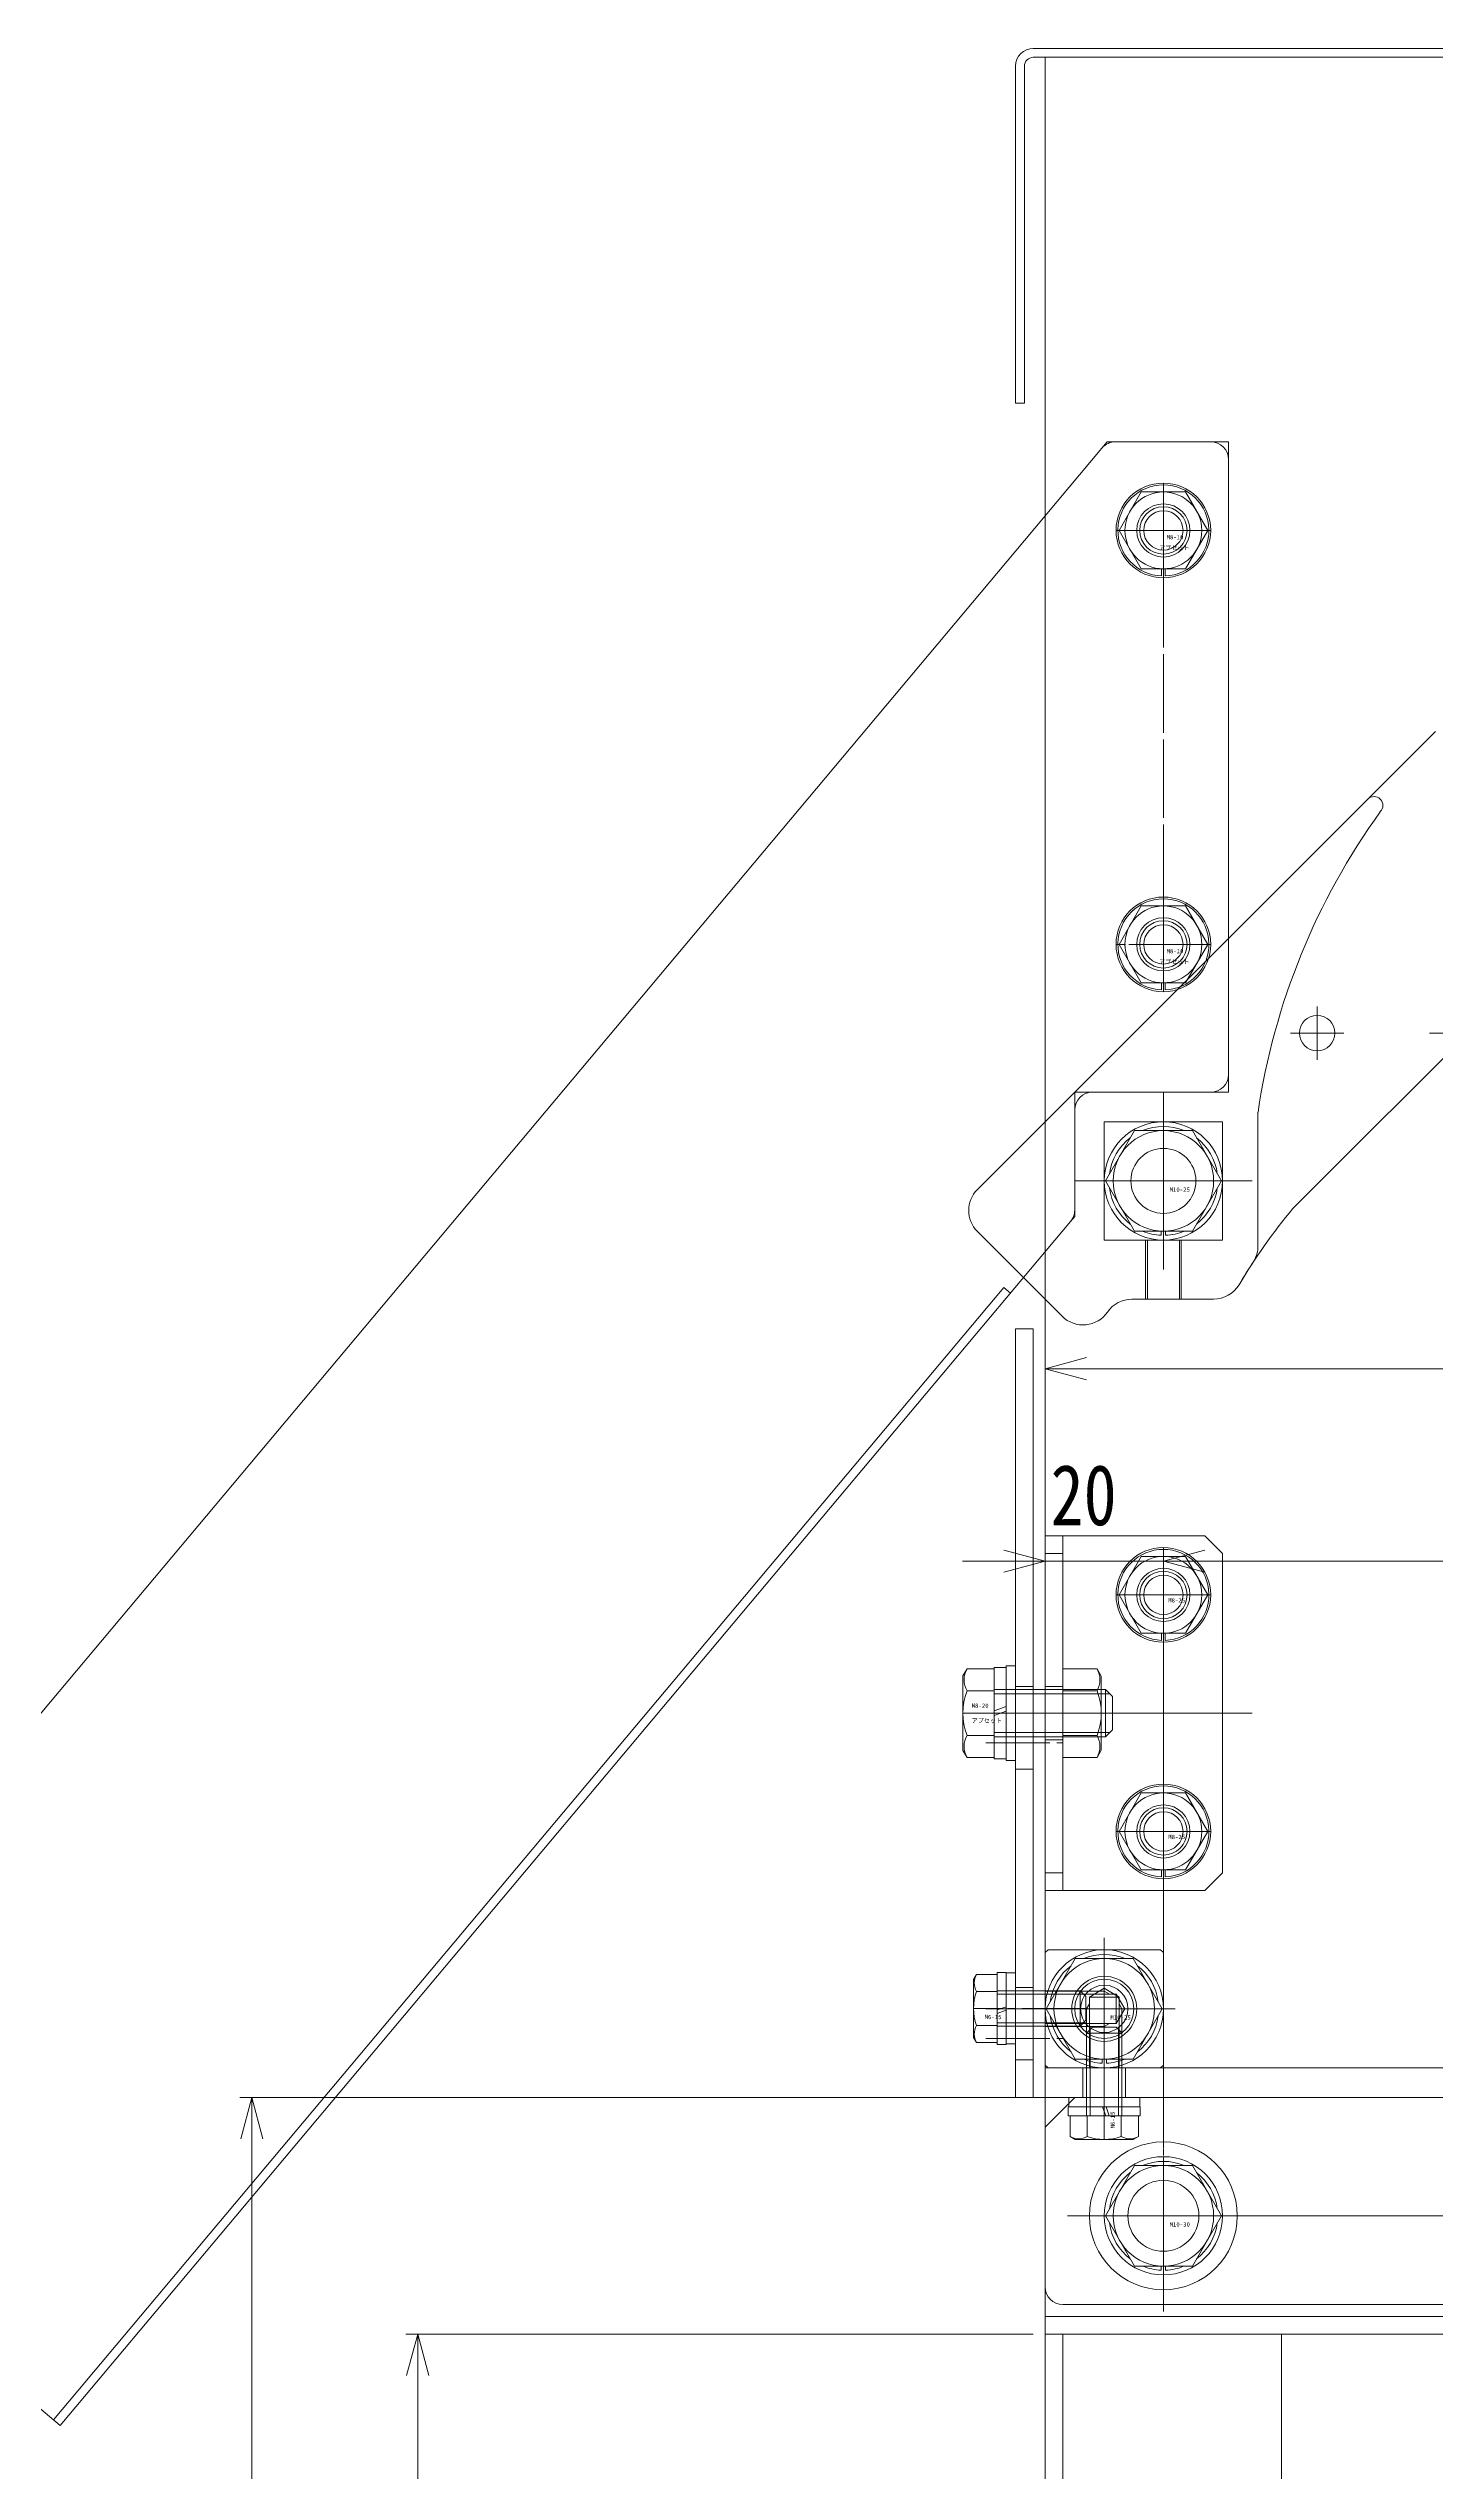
# Model space of a CAD drawing. Units: millimetres at full size. Extents: x -5218 to 5218, y -4308 to 3712.
# Drawn here: x -4381.1 to -4146.6, y -2083.6 to -1673.8 of the extents above; entities that cross this region are included whole.
import ezdxf
from ezdxf.enums import TextEntityAlignment as Align

# ---------------------------------------------------------------- set-up
doc = ezdxf.new("R2010")
doc.units = ezdxf.units.MM
doc.header["$LTSCALE"] = 1.2
doc.linetypes.add('CHAIN2', pattern=[12, 9, -1, 1, -1])
for name, color, linetype, lineweight in [('0-1_01_外形線', 134, 'Continuous', 9), ('0-2_03_かくれ線', 5, 'Continuous', 9), ('0-3_04_中心線', 4, 'CHAIN2', 9), ('0-5_10_補助線', 1, 'Continuous', 9), ('0-8_10_DRAFT', 1, 'Continuous', 9), ('0-C_07_寸法線', 3, 'Continuous', 9)]:
    doc.layers.add(name, color=color, linetype=linetype, lineweight=lineweight)
doc.styles.add('ＭＳ ゴシック', font='')
doc.styles.get('ＭＳ ゴシック').set_extended_font_data('MS Gothic')

# ---------------------------------------------------------------- blocks, each defined once
blk = doc.blocks.new('U203')
at = {"layer": '0-3_04_中心線'}
for p, q in [((0, 1.2), (0, 9.5)), ((-9.5, 0), (-1.2, 0)), ((1.2, 0), (9.5, 0)), ((0, -9.5), (0, -1.2))]:
    blk.add_line(p, q, dxfattribs=at)
at = {"layer": '0-3_04_中心線', "linetype": 'Continuous'}
for p, q in [((-0.6, 0), (0.6, 0)), ((0, -0.6), (0, 0.6))]:
    blk.add_line(p, q, dxfattribs=at)
blk = doc.blocks.new('_Open30')
at = {"layer": '0-C_07_寸法線'}
blk.add_line((0, 0), (-1, 0), dxfattribs=at)
blk.add_lwpolyline([(-1, 0.2679), (0, 0), (-1, -0.2679)], dxfattribs=at)

msp = doc.modelspace()

# ---------------------------------------------------------------- linework, layer by layer
at = {"layer": '0-1_01_外形線'}
for p, q in [((-4212.583, -1675.312), (-3892.583, -1675.312)), ((-4212.583, -1752.841), (-4212.583, -1675.312)), ((-4216.075, -1757.002), (-4202.966, -1741.38)), ((-4200.668, -1740.308), (-4184.583, -1740.308)), ((-4181.583, -1743.308), (-4181.583, -1847.312)), ((-4196.336, -1748.812), (-4200.089, -1755.312)), ((-4188.83, -1748.812), (-4196.336, -1748.812)), ((-4401.851, -1978.402), (-4216.075, -1757.002)), ((-4200.089, -1755.312), (-4196.336, -1761.812)), ((-4196.336, -1761.812), (-4188.83, -1761.812)), ((-4192.883, -1761.812), (-4192.883, -1763.006)), ((-4192.283, -1761.812), (-4192.283, -1763.006)), ((-4196.336, -1818.812), (-4200.089, -1825.312)), ((-4188.83, -1818.812), (-4196.336, -1818.812)), ((-4200.089, -1825.312), (-4196.336, -1831.812)), ((-4196.336, -1831.812), (-4188.83, -1831.812)), ((-4192.883, -1831.812), (-4192.883, -1833.006)), ((-4192.283, -1831.812), (-4192.283, -1833.006)), ((-4204.583, -1850.312), (-4184.583, -1850.312)), ((-4207.583, -1853.312), (-4207.583, -1870.248)), ((-4182.768, -1865.312), (-4187.676, -1856.812)), ((-4202.398, -1865.312), (-4197.49, -1873.812)), ((-4187.676, -1873.812), (-4182.768, -1865.312)), ((-4208.285, -1872.176), (-4379.135, -2075.787)), ((-4197.49, -1873.812), (-4187.676, -1873.812)), ((-4192.958, -1873.812), (-4192.958, -1874.504)), ((-4192.208, -1873.812), (-4192.208, -1874.504)), ((-4212.583, -1877.299), (-4212.583, -2015.312)), ((-4196.336, -1928.812), (-4200.089, -1935.312)), ((-4188.83, -1928.812), (-4196.336, -1928.812)), ((-4200.089, -1935.312), (-4196.336, -1941.812)), ((-4196.336, -1941.812), (-4188.83, -1941.812)), ((-4192.883, -1941.812), (-4192.883, -1943.006)), ((-4192.283, -1941.812), (-4192.283, -1943.006)), ((-4225.787, -1947.806), (-4226.483, -1949.012)), ((-4226.483, -1949.012), (-4226.483, -1961.612)), ((-4221.183, -1947.806), (-4225.787, -1947.806)), ((-4221.183, -1954.912), (-4221.183, -1947.612)), ((-4219.183, -1947.612), (-4221.183, -1947.612)), ((-4221.183, -1962.818), (-4221.183, -1947.806)), ((-4219.183, -1963.312), (-4219.183, -1947.312)), ((-4217.583, -1947.312), (-4219.183, -1947.312)), ((-4219.183, -1954.184), (-4219.183, -1947.612)), ((-4217.583, -1947.312), (-4217.583, -1963.312)), ((-4221.183, -1951.559), (-4225.787, -1951.559)), ((-4221.183, -1954.912), (-4219.183, -1954.184)), ((-4221.183, -1955.712), (-4219.183, -1954.984)), ((-4221.183, -1963.012), (-4221.183, -1955.712)), ((-4219.183, -1963.012), (-4219.183, -1954.984)), ((-4225.787, -1962.818), (-4226.483, -1961.612)), ((-4221.183, -1959.065), (-4225.787, -1959.065)), ((-4221.183, -1962.818), (-4225.787, -1962.818)), ((-4221.183, -1963.012), (-4219.183, -1963.012)), ((-4217.583, -1963.312), (-4219.183, -1963.312)), ((-4196.336, -1968.812), (-4200.089, -1975.312)), ((-4188.83, -1968.812), (-4196.336, -1968.812)), ((-4200.089, -1975.312), (-4196.336, -1981.812)), ((-4196.336, -1981.812), (-4188.83, -1981.812)), ((-4192.883, -1981.812), (-4192.883, -1983.006)), ((-4192.283, -1981.812), (-4192.283, -1983.006)), ((-4224.179, -1999.48), (-4224.683, -2000.353)), ((-4220.683, -1999.48), (-4224.179, -1999.48)), ((-4220.683, -1999.153), (-4220.683, -2005.499)), ((-4219.183, -1999.153), (-4220.683, -1999.153)), ((-4220.683, -1999.48), (-4220.683, -2011.027)), ((-4219.183, -1999.153), (-4219.183, -2004.953)), ((-4219.183, -2011.253), (-4219.183, -1999.253)), ((-4219.183, -1999.253), (-4217.583, -1999.253)), ((-4217.583, -2011.253), (-4217.583, -1999.253)), ((-4192.768, -2005.312), (-4197.676, -1996.812)), ((-4224.683, -2000.353), (-4224.683, -2010.153)), ((-4220.683, -2002.366), (-4224.179, -2002.366)), ((-4219.183, -2004.953), (-4220.683, -2005.499)), ((-4219.183, -2005.553), (-4220.683, -2006.099)), ((-4220.683, -2006.099), (-4220.683, -2011.353)), ((-4219.183, -2005.553), (-4219.183, -2011.353)), ((-4212.398, -2005.312), (-4207.49, -2013.812)), ((-4197.676, -2013.812), (-4192.768, -2005.312)), ((-4224.179, -2011.027), (-4224.683, -2010.153)), ((-4220.683, -2008.14), (-4224.179, -2008.14)), ((-4220.683, -2011.027), (-4224.179, -2011.027)), ((-4220.683, -2011.353), (-4219.183, -2011.353)), ((-4219.183, -2011.253), (-4217.583, -2011.253)), ((-4212.583, -2023.312), (-4212.583, -2015.312)), ((-4207.49, -2013.812), (-4197.676, -2013.812)), ((-4202.958, -2013.812), (-4202.958, -2014.504)), ((-4202.208, -2013.812), (-4202.208, -2014.504)), ((-4182.768, -2040.312), (-4187.676, -2031.812)), ((-4202.398, -2040.312), (-4197.49, -2048.812)), ((-4187.676, -2048.812), (-4182.768, -2040.312)), ((-4197.49, -2048.812), (-4187.676, -2048.812)), ((-4192.958, -2048.812), (-4192.958, -2049.504)), ((-4192.208, -2048.812), (-4192.208, -2049.504)), ((-4379.135, -2075.787), (-4400.618, -2057.76))]:
    msp.add_line(p, q, dxfattribs=at)
for points in [[(-4214.583, -1673.812), (-3652.584, -1673.812), (-3652.584, -1675.312), (-4214.583, -1675.312)], [(-4217.583, -1676.812), (-4217.583, -1733.812), (-4216.083, -1733.812), (-4216.083, -1676.812)], [(-4188.83, -1761.812), (-4185.077, -1755.312), (-4188.83, -1748.812)], [(-4188.83, -1831.812), (-4185.077, -1825.312), (-4188.83, -1818.812)], [(-4187.676, -1856.812), (-4197.49, -1856.812), (-4202.398, -1865.312)], [(-3892.583, -1915.812), (-3892.583, -2015.312), (-4212.583, -2015.312)], [(-4188.83, -1941.812), (-4185.077, -1935.312), (-4188.83, -1928.812)], [(-4188.83, -1981.812), (-4185.077, -1975.312), (-4188.83, -1968.812)], [(-4197.676, -1996.812), (-4207.49, -1996.812), (-4212.398, -2005.312)], [(-4212.583, -2023.312), (-4212.583, -2015.312), (-3892.583, -2015.312), (-3892.583, -2020.312)], [(-4187.676, -2031.812), (-4197.49, -2031.812), (-4202.398, -2040.312)], [(-4172.583, -3220.311), (-4172.583, -2060.312), (-4212.583, -2060.312), (-4212.583, -3220.311)]]:
    msp.add_lwpolyline(points, dxfattribs=at)
for points in [[(-4217.583, -2020.312), (-4214.583, -2020.312), (-4214.583, -1890.312), (-4217.583, -1890.312)], [(-4207.583, -2020.312), (-3417.584, -2020.312), (-3412.584, -2025.312), (-3412.584, -2060.312), (-4212.583, -2060.312), (-4212.583, -2025.312)]]:
    msp.add_lwpolyline(points, close=True, dxfattribs=at)
for centre, radius in [((-4192.583, -1755.312), 8), ((-4192.583, -1755.312), 6.5), ((-4192.583, -1825.312), 8), ((-4192.583, -1825.312), 6.5), ((-4192.583, -1865.312), 10), ((-4192.583, -1865.312), 8.5), ((-4192.583, -1935.312), 8), ((-4192.583, -1935.312), 6.5), ((-4192.583, -1935.312), 4), ((-4192.583, -1935.312), 3.324), ((-4192.583, -1975.312), 8), ((-4192.583, -1975.312), 6.5), ((-4192.583, -1975.312), 4), ((-4192.583, -1975.312), 3.324), ((-4202.583, -2005.312), 10), ((-4202.583, -2005.312), 8.5), ((-4192.583, -2040.312), 10), ((-4192.583, -2040.312), 8.5), ((-4192.583, -2040.312), 6)]:
    msp.add_circle(centre, radius, dxfattribs=at)
for centre, radius, start, end in [((-4214.583, -1676.812), 3, 90, 180), ((-4214.583, -1676.812), 1.5, 90, 180), ((-4200.668, -1743.308), 3, 90, 140), ((-4184.583, -1743.308), 3, 0, 90), ((-4192.583, -1755.312), 7.7, 272.23287, 267.76713), ((-4192.583, -1825.312), 7.7, 272.23287, 267.76713), ((-4184.583, -1847.312), 3, 270, 0), ((-4204.583, -1853.312), 3, 90, 180), ((-4192.583, -1865.312), 9.2, 67.50502, 112.49498), ((-4192.583, -1865.312), 9.2, 127.50502, 172.49498), ((-4192.583, -1865.312), 9.2, 7.50502, 52.49498), ((-4192.583, -1865.312), 9.2, 187.50502, 232.49498), ((-4192.583, -1865.312), 9.2, 307.50502, 352.49498), ((-4210.583, -1870.248), 3, 320, 0), ((-4192.583, -1865.312), 9.2, 247.50502, 267.66393), ((-4192.583, -1865.312), 9.2, 272.33607, 292.49498), ((-4192.583, -1935.312), 7.7, 272.23287, 267.76713), ((-4222.537, -1949.683), 3.753, 150.00001, 209.99999), ((-4216.018, -1955.312), 10.465, 158.98558, 201.01442), ((-4222.537, -1960.941), 3.753, 150.00001, 209.99999), ((-4192.583, -1975.312), 7.7, 272.23287, 267.76713), ((-4221.679, -2000.923), 2.887, 150.00001, 209.99999), ((-4202.583, -2005.312), 9.2, 127.50502, 172.49498), ((-4202.583, -2005.312), 9.2, 67.50502, 112.49498), ((-4202.583, -2005.312), 9.2, 7.50502, 52.49498), ((-4216.169, -2005.253), 8.514, 160.18087, 199.81913), ((-4202.583, -2005.312), 9.2, 187.50502, 232.49498), ((-4202.583, -2005.312), 9.2, 307.50502, 352.49498), ((-4221.679, -2009.583), 2.887, 150.00001, 209.99999), ((-4202.583, -2005.312), 9.2, 247.50502, 267.66393), ((-4202.583, -2005.312), 9.2, 272.33607, 292.49498), ((-4192.583, -2040.312), 9.2, 67.50502, 112.49498), ((-4192.583, -2040.312), 9.2, 127.50502, 172.49498), ((-4192.583, -2040.312), 9.2, 7.50502, 52.49498), ((-4192.583, -2040.312), 9.2, 187.50502, 232.49498), ((-4192.583, -2040.312), 9.2, 307.50502, 352.49498), ((-4192.583, -2040.312), 9.2, 247.50502, 267.66393), ((-4192.583, -2040.312), 9.2, 272.33607, 292.49498)]:
    msp.add_arc(centre, radius, start, end, dxfattribs=at)
at = {"layer": '0-2_03_かくれ線'}
for p, q in [((-4192.583, -1747.812), (-4192.583, -1762.812)), ((-4212.583, -1752.841), (-4212.583, -1877.299)), ((-4192.583, -1817.812), (-4192.583, -1832.812)), ((-4219.587, -1883.312), (-4380.284, -2074.823)), ((-4219.587, -1883.312), (-4218.438, -1884.276)), ((-4212.583, -1925.312), (-4185.583, -1925.312)), ((-4212.583, -1985.312), (-4212.583, -1925.312)), ((-4209.583, -1985.312), (-4209.583, -1925.312)), ((-4182.583, -1928.312), (-4185.583, -1925.312)), ((-4212.583, -1928.312), (-4209.583, -1928.312)), ((-4192.583, -1927.812), (-4192.583, -1982.812)), ((-4192.583, -1927.812), (-4192.583, -1942.812)), ((-4182.583, -1982.312), (-4182.583, -1928.312)), ((-4200.083, -1935.312), (-4185.083, -1935.312)), ((-4209.583, -1962.818), (-4209.583, -1947.806)), ((-4203.083, -1961.562), (-4203.083, -1949.062)), ((-4221.183, -1951.312), (-4202.383, -1951.312)), ((-4221.183, -1952.062), (-4201.633, -1952.062)), ((-4217.583, -1950.812), (-4214.583, -1950.812)), ((-4212.583, -1950.812), (-4209.583, -1950.812)), ((-4209.583, -1951.559), (-4203.808, -1951.559)), ((-4202.383, -1951.312), (-4202.383, -1959.312)), ((-4202.383, -1951.312), (-4201.483, -1952.212)), ((-4201.483, -1952.212), (-4201.183, -1952.512)), ((-4201.183, -1952.512), (-4201.183, -1958.112)), ((-4221.183, -1958.562), (-4201.633, -1958.562)), ((-4217.583, -1955.312), (-4177.583, -1955.312)), ((-4202.383, -1959.312), (-4201.483, -1958.412)), ((-4201.483, -1958.412), (-4201.183, -1958.112)), ((-4221.183, -1959.312), (-4202.383, -1959.312)), ((-4212.583, -1959.812), (-4209.583, -1959.812)), ((-4209.583, -1959.065), (-4203.808, -1959.065)), ((-4217.583, -1964.812), (-4214.583, -1964.812)), ((-4192.583, -1967.812), (-4192.583, -1982.812)), ((-4200.083, -1975.312), (-4185.083, -1975.312)), ((-4212.583, -1982.312), (-4209.583, -1982.312)), ((-4182.583, -1982.312), (-4185.583, -1985.312)), ((-4185.583, -1985.312), (-4212.583, -1985.312)), ((-4212.583, -1995.812), (-4212.083, -1995.312)), ((-4193.083, -1995.312), (-4212.083, -1995.312)), ((-4192.583, -1995.812), (-4193.083, -1995.312)), ((-4212.583, -1995.812), (-4212.583, -2014.812)), ((-4192.583, -2014.812), (-4192.583, -1995.812)), ((-4220.683, -2002.253), (-4206.683, -2002.253)), ((-4220.683, -2002.853), (-4206.483, -2002.853)), ((-4217.583, -2001.712), (-4214.583, -2001.712)), ((-4212.583, -2002.312), (-4202.583, -2002.312)), ((-4206.683, -2002.253), (-4206.683, -2008.253)), ((-4206.683, -2002.253), (-4206.483, -2002.453)), ((-4206.483, -2002.453), (-4205.683, -2003.253)), ((-4206.083, -2002.853), (-4206.483, -2002.853)), ((-4205.683, -2003.253), (-4205.683, -2007.253)), ((-4205.083, -2003.312), (-4202.583, -2001.81)), ((-4202.583, -2001.81), (-4200.083, -2003.312)), ((-4201.717, -2002.812), (-4202.583, -2002.312)), ((-4200.583, -2002.812), (-4199.081, -2005.312)), ((-4200.083, -2003.312), (-4200.083, -2015.312)), ((-4220.683, -2007.653), (-4206.483, -2007.653)), ((-4206.483, -2008.053), (-4205.683, -2007.253)), ((-4206.083, -2007.653), (-4206.483, -2007.653)), ((-4205.083, -2004.446), (-4205.583, -2005.312)), ((-4205.583, -2015.312), (-4205.583, -2005.312)), ((-4199.081, -2005.312), (-4200.583, -2007.812)), ((-4200.083, -2004.446), (-4199.583, -2005.312)), ((-4220.683, -2008.253), (-4206.683, -2008.253)), ((-4200.583, -2007.812), (-4212.583, -2007.812)), ((-4206.683, -2008.253), (-4206.483, -2008.053)), ((-4205.583, -2009.412), (-4205.383, -2009.212)), ((-4205.583, -2009.412), (-4199.583, -2009.412)), ((-4205.583, -2023.412), (-4205.583, -2009.412)), ((-4205.383, -2009.212), (-4204.583, -2008.412)), ((-4204.983, -2008.812), (-4204.983, -2009.212)), ((-4204.983, -2023.412), (-4204.983, -2009.212)), ((-4204.583, -2008.412), (-4200.583, -2008.412)), ((-4201.717, -2007.812), (-4202.583, -2008.312)), ((-4202.583, -2010.312), (-4202.583, -2025.312)), ((-4199.783, -2009.212), (-4200.583, -2008.412)), ((-4200.183, -2008.812), (-4200.183, -2009.212)), ((-4200.183, -2023.412), (-4200.183, -2009.212)), ((-4199.583, -2009.412), (-4199.783, -2009.212)), ((-4199.583, -2023.412), (-4199.583, -2009.412)), ((-4217.583, -2013.912), (-4214.583, -2013.912)), ((-4212.583, -2014.812), (-4212.083, -2015.312)), ((-4193.083, -2015.312), (-4212.083, -2015.312)), ((-4206.183, -2015.312), (-4206.183, -2020.312)), ((-4198.983, -2015.312), (-4198.983, -2020.312)), ((-4192.583, -2014.812), (-4193.083, -2015.312)), ((-4212.583, -2020.312), (-3892.583, -2020.312)), ((-4208.683, -2021.912), (-4202.883, -2021.912)), ((-4208.683, -2021.912), (-4208.683, -2023.412)), ((-4208.683, -2023.412), (-4202.337, -2023.412)), ((-4208.583, -2021.912), (-4208.583, -2020.312)), ((-4196.583, -2020.312), (-4208.583, -2020.312)), ((-4196.583, -2021.912), (-4208.583, -2021.912)), ((-4208.356, -2023.412), (-4208.356, -2026.908)), ((-4208.356, -2023.412), (-4196.809, -2023.412)), ((-4205.47, -2023.412), (-4205.47, -2026.908)), ((-4202.883, -2021.912), (-4202.337, -2023.412)), ((-4202.283, -2021.912), (-4196.483, -2021.912)), ((-4202.283, -2021.912), (-4201.737, -2023.412)), ((-4201.737, -2023.412), (-4196.483, -2023.412)), ((-4199.696, -2023.412), (-4199.696, -2026.908)), ((-4196.809, -2023.412), (-4196.809, -2026.908)), ((-4196.583, -2021.912), (-4196.583, -2020.312)), ((-4196.483, -2023.412), (-4196.483, -2021.912)), ((-4208.356, -2026.908), (-4207.483, -2027.412)), ((-4207.483, -2027.412), (-4197.683, -2027.412)), ((-4196.809, -2026.908), (-4197.683, -2027.412)), ((-4192.583, -2050.312), (-4192.583, -2030.312)), ((-3902.583, -2040.312), (-4202.583, -2040.312)), ((-3895.583, -2055.312), (-4209.583, -2055.312)), ((-3412.584, -2057.312), (-4212.583, -2057.312)), ((-4209.583, -2060.312), (-4209.583, -3410.311))]:
    msp.add_line(p, q, dxfattribs=at)
for points in [[(-4209.583, -1947.806), (-4203.808, -1947.806), (-4203.083, -1949.062)], [(-4209.583, -1962.818), (-4203.808, -1962.818), (-4203.083, -1961.562)], [(-4212.583, -2008.312), (-4202.583, -2008.312), (-4202.583, -2002.312)], [(-4212.583, -2002.812), (-4200.583, -2002.812), (-4200.583, -2007.812)], [(-4205.083, -2015.312), (-4205.083, -2003.312), (-4200.083, -2003.312)], [(-4199.583, -2015.312), (-4199.583, -2005.312), (-4205.583, -2005.312)], [(-4212.583, -2052.312), (-4212.583, -2015.312), (-3892.583, -2015.312), (-3892.583, -2052.312)]]:
    msp.add_lwpolyline(points, dxfattribs=at)
for centre, radius in [((-4192.583, -1755.312), 4.5), ((-4192.583, -1755.312), 4), ((-4192.583, -1755.312), 3.325), ((-4192.583, -1825.312), 4.5), ((-4192.583, -1825.312), 4), ((-4192.583, -1825.312), 3.325), ((-4192.583, -1865.312), 5.5), ((-4192.583, -1935.312), 4.5), ((-4192.583, -1935.312), 4.5), ((-4192.583, -1975.312), 4.5), ((-4192.583, -1975.312), 4.5), ((-4202.583, -2005.312), 5.5), ((-4202.583, -2005.312), 5), ((-4202.583, -2005.312), 4), ((-4192.583, -2040.312), 12.5), ((-4192.583, -2040.312), 6), ((-4192.583, -2040.312), 6)]:
    msp.add_circle(centre, radius, dxfattribs=at)
for centre, radius, start, end in [((-4207.058, -1949.683), 3.753, 330.00001, 29.99999), ((-4213.159, -1955.312), 10.076, 338.13461, 21.86539), ((-4207.058, -1960.941), 3.753, 330.00001, 29.99999), ((-4206.913, -2024.408), 2.887, 240.00001, 299.99999), ((-4202.583, -2018.898), 8.514, 250.18087, 289.81913), ((-4198.253, -2024.408), 2.887, 240.00001, 299.99999), ((-4209.583, -2052.312), 3, 180, 270)]:
    msp.add_arc(centre, radius, start, end, dxfattribs=at)
at = {"layer": '0-3_04_中心線'}
for p, q in [((-4192.583, -1747.312), (-4192.583, -1763.312)), ((-4192.583, -1832.653), (-4192.583, -1747.971)), ((-4192.583, -1760.912), (-4192.583, -1749.712)), ((-4192.583, -1830.312), (-4192.583, -1750.312)), ((-4184.583, -1755.312), (-4200.583, -1755.312)), ((-4200.083, -1755.312), (-4185.083, -1755.312)), ((-4185.242, -1755.312), (-4199.924, -1755.312)), ((-4192.583, -1817.312), (-4192.583, -1833.312)), ((-4192.583, -1830.912), (-4192.583, -1819.712)), ((-4184.583, -1825.312), (-4200.583, -1825.312)), ((-4185.242, -1825.312), (-4199.924, -1825.312)), ((-4197.583, -1825.312), (-4187.583, -1825.312)), ((-4147.583, -1840.312), (-3947.583, -1840.312)), ((-4192.583, -1855.312), (-4192.583, -1875.312)), ((-4192.583, -1857.437), (-4192.583, -1873.187)), ((-4182.583, -1865.312), (-4202.583, -1865.312)), ((-4200.458, -1865.312), (-4184.708, -1865.312)), ((-4192.583, -1927.312), (-4192.583, -1943.312)), ((-4192.583, -1980.912), (-4192.583, -1929.712)), ((-4192.583, -1940.912), (-4192.583, -1929.712)), ((-4184.583, -1935.312), (-4200.583, -1935.312)), ((-4198.183, -1935.312), (-4186.983, -1935.312)), ((-4226.483, -1955.312), (-4201.183, -1955.312)), ((-4222.583, -1955.312), (-4209.583, -1955.312)), ((-4222.583, -1960.312), (-4209.583, -1960.312)), ((-4192.583, -1967.312), (-4192.583, -1983.312)), ((-4192.583, -1980.912), (-4192.583, -1969.712)), ((-4184.583, -1975.312), (-4200.583, -1975.312)), ((-4198.183, -1975.312), (-4186.983, -1975.312)), ((-4202.583, -2017.312), (-4202.583, -1993.312)), ((-4202.583, -1995.312), (-4202.583, -2015.312)), ((-4202.583, -1997.437), (-4202.583, -2013.187)), ((-4202.583, -2017.812), (-4202.583, -2000.312)), ((-4202.583, -2017.812), (-4202.583, -2000.312)), ((-4205.683, -2005.253), (-4224.683, -2005.253)), ((-4222.583, -2005.312), (-4209.583, -2005.312)), ((-4190.583, -2005.312), (-4214.583, -2005.312)), ((-4192.583, -2005.312), (-4212.583, -2005.312)), ((-4210.458, -2005.312), (-4194.708, -2005.312)), ((-4222.583, -2010.312), (-4209.583, -2010.312)), ((-4202.583, -2008.412), (-4202.583, -2027.412)), ((-4192.583, -2056.512), (-4192.583, -2024.112)), ((-4192.583, -2030.312), (-4192.583, -2050.312)), ((-4208.783, -2040.312), (-4176.383, -2040.312)), ((-4182.583, -2040.312), (-4202.583, -2040.312)), ((-3912.583, -2040.312), (-4192.583, -2040.312))]:
    msp.add_line(p, q, dxfattribs=at)
at = {"layer": '0-5_10_補助線'}
for p, q in [((-4202.067, -1740.308), (-4202.966, -1741.38)), ((-4200.668, -1740.308), (-4202.067, -1740.308)), ((-4181.583, -1740.308), (-4184.583, -1740.308)), ((-4181.583, -1740.308), (-4181.583, -1743.308)), ((-4208.285, -1872.176), (-4207.583, -1871.34)), ((-4207.583, -1870.248), (-4207.583, -1871.34))]:
    msp.add_line(p, q, dxfattribs=at)
for points in [[(-4181.583, -1847.312), (-4181.583, -1850.312), (-4184.583, -1850.312)], [(-4204.583, -1850.312), (-4207.583, -1850.312), (-4207.583, -1853.312)]]:
    msp.add_lwpolyline(points, dxfattribs=at)
at = {"layer": '0-8_10_DRAFT'}
for p, q in [((-4224.047, -1866.777), (-4146.558, -1789.287)), ((-4158.02, -1800.749), (-4224.047, -1866.777)), ((-4102.308, -1801.605), (-4170.695, -1869.992)), ((-4166.583, -1844.812), (-4166.583, -1835.812)), ((-4162.083, -1840.312), (-4171.083, -1840.312)), ((-4192.583, -1850.312), (-4192.583, -1880.312)), ((-4192.583, -1850.312), (-4192.583, -1880.312)), ((-4176.583, -1876.312), (-4176.583, -1853.711)), ((-4207.583, -1865.312), (-4177.583, -1865.312)), ((-4224.047, -1873.848), (-4209.695, -1888.2)), ((-4209.695, -1888.2), (-4224.047, -1873.848)), ((-4195.583, -1885.312), (-4195.583, -1875.312)), ((-4195.283, -1885.312), (-4195.283, -1875.312)), ((-4189.883, -1885.312), (-4189.883, -1875.312)), ((-4189.583, -1885.312), (-4189.583, -1875.312)), ((-4197.906, -1885.312), (-4184.089, -1885.312)), ((-4184.089, -1885.312), (-4197.906, -1885.312))]:
    msp.add_line(p, q, dxfattribs=at)
at = {"layer": '0-8_10_DRAFT', "color": 4}
msp.add_line((-4207.583, -1865.312), (-4177.583, -1865.312), dxfattribs=at)
at = {"layer": '0-8_10_DRAFT'}
msp.add_lwpolyline([(-4202.583, -1875.312), (-4182.583, -1875.312), (-4182.583, -1855.312), (-4202.583, -1855.312)], close=True, dxfattribs=at)
for points in [[(-4182.583, -1857.312), (-4182.583, -1855.312), (-4202.583, -1855.312), (-4202.583, -1857.312)], [(-4202.583, -1857.312), (-4202.583, -1875.312), (-4182.583, -1875.312), (-4182.583, -1857.312)]]:
    msp.add_lwpolyline(points, dxfattribs=at)
msp.add_circle((-4166.583, -1840.312), 3, dxfattribs=at)
for centre, radius, start, end in [((-4061.765, -1870.797), 116.082, 144.18595, 171.53609), ((-4156.962, -1801.812), 1.5, 315.13898, 134.86055), ((-4220.512, -1870.312), 5, 135, 225), ((-4220.512, -1870.312), 5, 135, 225), ((-4093.824, -1933.953), 100, 140.23782, 149.27869), ((-4181.583, -1876.312), 5, 329.09127, 0), ((-4093.824, -1933.953), 100, 146.58343, 149.27869), ((-4184.089, -1880.312), 5, 270, 329.27869), ((-4184.089, -1880.312), 5, 270, 329.27869), ((-4206.159, -1884.665), 5, 225, 325.61654), ((-4206.159, -1884.665), 5, 225, 325.61654), ((-4197.906, -1890.312), 5, 90, 145.61654), ((-4197.906, -1890.312), 5, 90, 145.61654)]:
    msp.add_arc(centre, radius, start, end, dxfattribs=at)
at = {"layer": '0-C_07_寸法線'}
for p, q in [((-4212.583, -2018.312), (-4212.583, -1895.07)), ((-4205.583, -1897.07), (-3419.584, -1897.07)), ((-4219.583, -1929.612), (-4226.583, -1929.612)), ((-4212.583, -2023.312), (-4212.583, -1927.612)), ((-4212.583, -1929.612), (-4192.583, -1929.612)), ((-4192.583, -2028.812), (-4192.583, -1927.612)), ((-4192.583, -2028.812), (-4192.583, -1927.612)), ((-4185.583, -1929.612), (-3919.583, -1929.612)), ((-4185.583, -1929.612), (-4178.583, -1929.612)), ((-4209.583, -2020.312), (-4348.75, -2020.312)), ((-4346.75, -2027.312), (-4346.75, -3403.311)), ((-4214.583, -2060.312), (-4320.684, -2060.312)), ((-4318.684, -2067.312), (-4318.684, -2253.312))]:
    msp.add_line(p, q, dxfattribs=at)

# ---------------------------------------------------------------- block references
at = {"layer": '0-3_04_中心線'}
msp.add_blockref('U203', (-4192.583, -2040.312), dxfattribs=at)
at = {"layer": '0-C_07_寸法線', "xscale": 7, "yscale": 7}
for p, rotation in [((-4212.583, -1897.07), 180), ((-4192.583, -1929.612), 180), ((-4192.583, -1929.612), 180), ((-4346.75, -2020.312), 90), ((-4318.684, -2060.312), 90)]:
    msp.add_blockref('_Open30', p, dxfattribs=dict(at, rotation=rotation))
msp.add_blockref('_Open30', (-4212.583, -1929.612), dxfattribs=at)

# ---------------------------------------------------------------- texts
at = {"layer": '0-2_03_かくれ線', "style": 'ＭＳ ゴシック'}
for s, p in [('アプセット', (-4193.306, -1758.828)), ('M8-10', (-4192.05, -1757.036)), ('M8-10', (-4192.05, -1827.036)), ('アプセット', (-4193.306, -1828.827)), ('M10-25', (-4191.535, -1867.354)), ('M8-25', (-4191.773, -1936.821)), ('M8-20', (-4225.007, -1954.632)), ('アプセット', (-4225.007, -1957.17)), ('M8-25', (-4191.773, -1976.821)), ('M6-15', (-4222.821, -2007.28)), ('M10-25', (-4201.535, -2007.354)), ('M10-30', (-4191.535, -2042.354))]:
    msp.add_text(s, height=0.7331, dxfattribs=at).set_placement(p, align=Align.BOTTOM_LEFT)
msp.add_text('M6-15', height=0.7331, rotation=90, dxfattribs=at).set_placement((-4200.556, -2025.55), align=Align.BOTTOM_LEFT)
at = {"layer": '0-C_07_寸法線', "color": 134, "style": 'ＭＳ ゴシック', "width": 0.8}
msp.add_text('20', height=10.26, dxfattribs=at).set_placement((-4211.657, -1926.612), align=Align.BOTTOM_LEFT)

doc.saveas('drawing.dxf')
